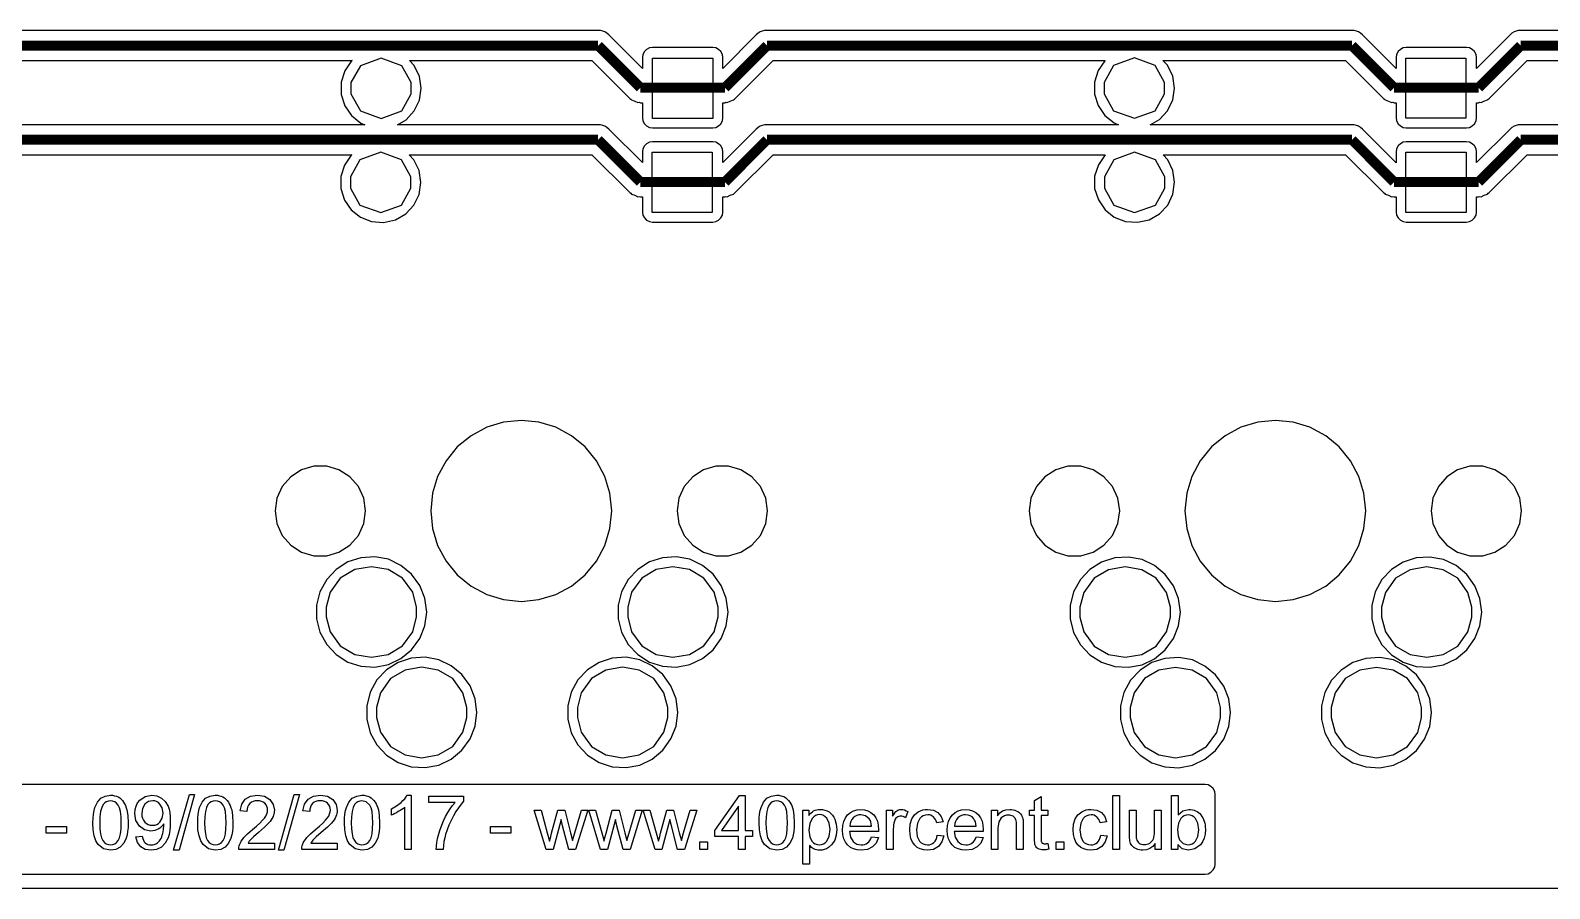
# Model space of a CAD drawing. Extents: x 2.4 to 97.7, y 2.4 to 97.6.
# Drawn here: x 37.58 to 75.99, y 2.38 to 24.08 of the extents above; entities that cross this region are included whole.
import ezdxf

# ---------------------------------------------------------------- set-up
doc = ezdxf.new("R2010")
doc.units = 0
doc.layers.get('0').update_dxf_attribs({"linetype": 'CONTINUOUS'})

msp = doc.modelspace()

# ---------------------------------------------------------------- linework, layer by layer
at = {"color": 173, "const_width": 0.254}
for points in [[(51.9356, 23.6954), (37.1546, 23.6954)], [(53.002, 22.6288), (51.9356, 23.6954)], [(56.2046, 23.6954), (55.1381, 22.6288)], [(70.9884, 23.6954), (56.2046, 23.6954)], [(72.0549, 22.6288), (70.9884, 23.6954)], [(75.2574, 23.6954), (74.1909, 22.6288)], [(88.8739, 23.6954), (75.2574, 23.6954)], [(54.0688, 22.6288), (53.002, 22.6288)], [(54.6047, 22.6288), (54.0688, 22.6288)], [(54.6047, 22.6288), (55.1381, 22.6288)], [(73.1213, 22.6288), (72.0549, 22.6288)], [(73.6575, 22.6288), (73.1213, 22.6288)], [(73.6575, 22.6288), (74.1909, 22.6288)], [(51.9356, 21.3128), (37.1546, 21.3128)], [(53.002, 20.2434), (51.9356, 21.3128)], [(56.2046, 21.3128), (55.1381, 20.2434)], [(70.9884, 21.3128), (56.2046, 21.3128)], [(72.0549, 20.2434), (70.9884, 21.3128)], [(75.2574, 21.3128), (74.1909, 20.2434)], [(88.8615, 21.3128), (75.2574, 21.3128)], [(54.0688, 20.2434), (53.002, 20.2434)], [(54.6047, 20.2434), (54.0688, 20.2434)], [(54.6047, 20.2434), (55.1381, 20.2434)], [(73.1213, 20.2434), (72.0549, 20.2434)], [(73.6575, 20.2434), (73.1213, 20.2434)], [(73.6575, 20.2434), (74.1909, 20.2434)]]:
    msp.add_lwpolyline(points, dxfattribs=at)
at = {"color": 7}
for points in [[(88.8697, 24.0785), (75.2574, 24.0785), (75.1939, 24.0743), (75.1403, 24.0592), (75.0852, 24.0385), (75.0341, 24.0054), (74.9861, 23.9668), (74.137, 23.1166), (74.137, 23.3908), (74.1274, 23.4694), (74.0862, 23.541), (74.0311, 23.5961), (73.9592, 23.6347), (73.8837, 23.6444), (72.3593, 23.6444), (72.2835, 23.6347), (72.2119, 23.5961), (72.1554, 23.541), (72.1155, 23.4694), (72.106, 23.3908), (72.106, 23.1111), (71.2541, 23.9668), (71.2061, 24.0054), (71.1577, 24.0385), (71.0999, 24.0592), (71.0463, 24.0743), (70.9828, 24.0785), (56.2007, 24.0785), (56.1414, 24.0743), (56.0836, 24.0592), (56.0268, 24.0385), (55.976, 24.0054), (55.9333, 23.9668), (55.0845, 23.1166), (55.0845, 23.3908), (55.0746, 23.4694), (55.0333, 23.541), (54.9783, 23.5961), (54.9067, 23.6347), (54.8308, 23.6444), (53.3065, 23.6444), (53.231, 23.6347), (53.1594, 23.5961), (53.104, 23.541), (53.0627, 23.4694), (53.0532, 23.3908), (53.0532, 23.1166), (52.2041, 23.9668), (52.1561, 24.0054), (52.1077, 24.0385), (52.0499, 24.0592), (51.9963, 24.0743), (51.9328, 24.0785), (37.1507, 24.0785)], [(37.3077, 20.9324), (45.7069, 20.9324), (45.689, 20.9241), (45.5221, 20.6747), (45.4325, 20.3853), (45.4325, 20.078), (45.5221, 19.7886), (45.689, 19.5392), (45.9299, 19.3546), (46.2068, 19.2429), (46.513, 19.2223), (46.513, 19.2223), (46.8094, 19.2857), (47.074, 19.4386), (47.275, 19.6591), (47.4087, 19.9306), (47.4543, 20.2337), (47.4087, 20.5328), (47.275, 20.8043), (47.1607, 20.9324), (51.7758, 20.9324), (52.7332, 19.9788), (52.7583, 19.9609), (52.7787, 19.9361), (52.8602, 19.9126), (52.9389, 19.8727), (52.9689, 19.8782), (53.002, 19.8672), (53.0532, 19.8672), (53.0532, 19.4868), (53.0627, 19.4083), (53.104, 19.3394), (53.1594, 19.2801), (53.231, 19.2429), (53.3065, 19.2319), (54.8308, 19.2319), (54.9067, 19.2429), (54.9783, 19.2801), (55.0333, 19.3394), (55.0746, 19.4083), (55.0845, 19.4868), (55.0845, 19.8672), (55.1353, 19.8672), (55.1628, 19.8782), (55.1946, 19.8727), (55.276, 19.9126), (55.3586, 19.9361), (55.3791, 19.9609), (55.4027, 19.9788), (56.3577, 20.9324), (64.7499, 20.9324), (64.7471, 20.9296), (64.5791, 20.6775), (64.4853, 20.3908), (64.4853, 20.0835), (64.5791, 19.7942), (64.7471, 19.5447), (64.9827, 19.3601), (65.2653, 19.2471), (65.5697, 19.2278), (65.8619, 19.2912), (66.1264, 19.4427), (66.3317, 19.6619), (66.464, 19.9361), (66.5067, 20.2379), (66.464, 20.5383), (66.3317, 20.8098), (66.2203, 20.9324), (70.8258, 20.9324), (71.7832, 19.9788), (71.8083, 19.9609), (71.8287, 19.9361), (71.9102, 19.9126), (71.9889, 19.8727), (72.0189, 19.8782), (72.052, 19.8672), (72.106, 19.8672), (72.106, 19.4868), (72.1155, 19.4083), (72.1554, 19.3394), (72.2119, 19.2801), (72.2835, 19.2429), (72.3593, 19.2319), (73.8837, 19.2319), (73.9592, 19.2429), (74.0311, 19.2801), (74.0862, 19.3394), (74.1274, 19.4083), (74.137, 19.4868), (74.137, 19.8672), (74.1881, 19.8672), (74.2213, 19.8782), (74.2516, 19.8727), (74.3327, 19.9126), (74.4114, 19.9361), (74.4319, 19.9609), (74.4594, 19.9788), (75.4144, 20.9324), (82.6135, 20.9324)], [(32.151, 2.74781), (67.28, 2.74781), (67.3559, 2.75746), (67.4261, 2.79604), (67.4825, 2.85392), (67.5224, 2.92282), (67.5337, 3.00137), (67.5337, 4.76525), (67.5224, 4.83828), (67.4825, 4.91134), (67.4261, 4.96506), (67.3559, 5.00916), (67.28, 5.01883), (32.151, 5.01883)]]:
    msp.add_lwpolyline(points, dxfattribs=at)
at = {"color": 173}
for points in [[(37.3077, 23.3164), (45.7179, 23.3164), (45.6999, 23.3068), (45.5316, 23.0573), (45.4434, 22.768), (45.4434, 22.4607), (45.5316, 22.174), (45.6999, 21.9246), (45.9412, 21.7344), (46.0403, 21.6931), (37.1507, 21.6931)], [(82.9772, 21.6931), (75.2574, 21.6931), (75.1939, 21.6917), (75.1403, 21.6765), (75.0852, 21.6559), (75.0341, 21.6256), (74.9861, 21.5815), (74.137, 20.7367), (74.137, 21.011), (74.1274, 21.084), (74.0862, 21.1584), (74.0311, 21.2108), (73.9592, 21.2549), (73.8837, 21.2645), (72.3593, 21.2645), (72.2835, 21.2549), (72.2119, 21.2108), (72.1554, 21.1584), (72.1155, 21.084), (72.106, 21.011), (72.106, 20.7312), (72.106, 20.7312), (71.2541, 21.5815), (71.2061, 21.6256), (71.1577, 21.6559), (71.0999, 21.6765), (71.0463, 21.6917), (70.9828, 21.6931), (65.8922, 21.6931), (66.124, 21.8254), (66.325, 22.0472), (66.4587, 22.3214), (66.5043, 22.6177), (66.4587, 22.9209), (66.325, 23.1951), (66.2122, 23.3164), (70.8258, 23.3164), (71.7832, 22.3587), (71.8083, 22.3435), (71.8287, 22.3214), (71.913, 22.2911), (71.9889, 22.2553), (72.0189, 22.2608), (72.052, 22.247), (72.106, 22.247), (72.106, 21.8667), (72.1155, 21.7923), (72.1554, 21.7193), (72.2119, 21.6655), (72.2835, 21.6256), (72.3593, 21.6131), (73.8837, 21.6131), (73.9592, 21.6256), (74.0311, 21.6655), (74.0862, 21.7193), (74.1274, 21.7923), (74.137, 21.8667), (74.137, 22.247), (74.1881, 22.247), (74.2213, 22.2608), (74.2516, 22.2553), (74.326, 22.2911), (74.4114, 22.3214), (74.4319, 22.3435), (74.4594, 22.3587), (75.4144, 23.3164), (82.6135, 23.3164)], [(92.8853, 2.38263), (7.14925, 2.38263)]]:
    msp.add_lwpolyline(points, dxfattribs=at)
for points in [[(47.2101, 22.6136), (47.2101, 22.7569), (46.9717, 23.1855), (46.4481, 23.3757), (45.9246, 23.1855), (45.6875, 22.7569), (45.6875, 22.6136), (45.6875, 22.4717), (45.9246, 22.0417), (46.4481, 21.8515), (46.9717, 22.0417), (47.2101, 22.4717), (47.2101, 22.6136)], [(47.2101, 22.6136), (47.2101, 22.7569), (46.9717, 23.1855), (46.4481, 23.3757), (45.9246, 23.1855), (45.6875, 22.7569), (45.6875, 22.6136), (45.6875, 22.4717), (45.9246, 22.0417), (46.4481, 21.8515), (46.9717, 22.0417), (47.2101, 22.4717), (47.2101, 22.6136)], [(53.0532, 20.7367), (52.2041, 21.5815), (52.1561, 21.6256), (52.1077, 21.6559), (52.0499, 21.6765), (51.9963, 21.6917), (51.9328, 21.6931), (46.863, 21.6931), (47.0835, 21.8212), (47.2874, 22.0417), (47.4169, 22.3159), (47.4652, 22.6136), (47.4169, 22.9154), (47.2874, 23.1896), (47.1703, 23.3164), (51.7758, 23.3164), (52.7332, 22.3587), (52.7583, 22.3435), (52.7787, 22.3214), (52.863, 22.2911), (52.9389, 22.2553), (52.9689, 22.2608), (53.002, 22.247), (53.0532, 22.247), (53.0532, 21.8667), (53.0627, 21.7923), (53.104, 21.7193), (53.1594, 21.6655), (53.231, 21.6256), (53.3065, 21.6131), (54.8308, 21.6131), (54.9067, 21.6256), (54.9783, 21.6655), (55.0333, 21.7193), (55.0746, 21.7923), (55.0845, 21.8667), (55.0845, 22.247), (55.1353, 22.247), (55.1628, 22.2608), (55.1946, 22.2553), (55.2732, 22.2911), (55.3586, 22.3214), (55.3791, 22.3435), (55.4027, 22.3587), (56.3577, 23.3164), (64.7471, 23.3164), (64.739, 23.3123), (64.5721, 23.0628), (64.4825, 22.7735), (64.4825, 22.4662), (64.5721, 22.1795), (64.739, 21.9301), (64.9799, 21.7399), (65.0903, 21.6931), (56.2007, 21.6931), (56.1414, 21.6917), (56.0836, 21.6765), (56.0268, 21.6559), (55.976, 21.6256), (55.9333, 21.5815), (55.0845, 20.7367), (55.0845, 21.011), (55.0746, 21.084), (55.0333, 21.1584), (54.9783, 21.2108), (54.9067, 21.2549), (54.8308, 21.2645), (53.3065, 21.2645), (53.231, 21.2549), (53.1594, 21.2108), (53.104, 21.1584), (53.0627, 21.084), (53.0532, 21.011), (53.0532, 20.7367)], [(53.3065, 23.3757), (54.8308, 23.3757), (54.8308, 21.8515), (53.3065, 21.8515), (53.3065, 23.3757)], [(53.3065, 23.3757), (54.8308, 23.3757), (54.8308, 21.8515), (53.3065, 21.8515), (53.3065, 23.3757)], [(66.2506, 22.6177), (66.2506, 22.761), (66.0121, 23.191), (65.4886, 23.3812), (64.9633, 23.191), (64.7266, 22.761), (64.7266, 22.6177), (64.7266, 22.4758), (64.9633, 22.0472), (65.4886, 21.8571), (66.0121, 22.0472), (66.2506, 22.4758), (66.2506, 22.6177)], [(66.2506, 22.6177), (66.2506, 22.761), (66.0121, 23.191), (65.4886, 23.3812), (64.9633, 23.191), (64.7266, 22.761), (64.7266, 22.6177), (64.7266, 22.4758), (64.9633, 22.0472), (65.4886, 21.8571), (66.0121, 22.0472), (66.2506, 22.4758), (66.2506, 22.6177)], [(72.347, 23.3798), (73.871, 23.3798), (73.871, 21.8557), (72.347, 21.8557), (72.347, 23.3798)], [(72.347, 23.3798), (73.871, 23.3798), (73.871, 21.8557), (72.347, 21.8557), (72.347, 23.3798)], [(47.2006, 20.2337), (47.2006, 20.377), (46.9621, 20.8056), (46.4386, 20.9958), (45.9133, 20.8056), (45.6766, 20.377), (45.6766, 20.2337), (45.6766, 20.0918), (45.9133, 19.6619), (46.4386, 19.4717), (46.9621, 19.6619), (47.2006, 20.0918), (47.2006, 20.2337)], [(47.2006, 20.2337), (47.2006, 20.377), (46.9621, 20.8056), (46.4386, 20.9958), (45.9133, 20.8056), (45.6766, 20.377), (45.6766, 20.2337), (45.6766, 20.0918), (45.9133, 19.6619), (46.4386, 19.4717), (46.9621, 19.6619), (47.2006, 20.0918), (47.2006, 20.2337)], [(53.297, 20.9958), (54.821, 20.9958), (54.821, 19.4717), (53.297, 19.4717), (53.297, 20.9958)], [(53.297, 20.9958), (54.821, 20.9958), (54.821, 19.4717), (53.297, 19.4717), (53.297, 20.9958)], [(66.2587, 20.2337), (66.2587, 20.377), (66.0206, 20.8056), (65.4967, 20.9958), (64.9718, 20.8056), (64.7347, 20.377), (64.7347, 20.2337), (64.7347, 20.0918), (64.9718, 19.6619), (65.4967, 19.4717), (66.0206, 19.6619), (66.2587, 20.0918), (66.2587, 20.2337)], [(66.2587, 20.2337), (66.2587, 20.377), (66.0206, 20.8056), (65.4967, 20.9958), (64.9718, 20.8056), (64.7347, 20.377), (64.7347, 20.2337), (64.7347, 20.0918), (64.9718, 19.6619), (65.4967, 19.4717), (66.0206, 19.6619), (66.2587, 20.0918), (66.2587, 20.2337)], [(72.354, 20.9958), (73.878, 20.9958), (73.878, 19.4717), (72.354, 19.4717), (72.354, 20.9958)], [(72.354, 20.9958), (73.878, 20.9958), (73.878, 19.4717), (72.354, 19.4717), (72.354, 20.9958)], [(47.3481, 9.37479), (47.3481, 9.5002), (47.2489, 9.87503), (46.9896, 10.2333), (46.6245, 10.4469), (46.2044, 10.5186), (45.7839, 10.4469), (45.4187, 10.2333), (45.1598, 9.87503), (45.0617, 9.5002), (45.0617, 9.37479), (45.0617, 9.25079), (45.1598, 8.87596), (45.4187, 8.51764), (45.7839, 8.30407), (46.2044, 8.23239), (46.6245, 8.30407), (46.9896, 8.51764), (47.2489, 8.87596), (47.3481, 9.25079), (47.3481, 9.37479)], [(47.3481, 9.37479), (47.3481, 9.5002), (47.2489, 9.87503), (46.9896, 10.2333), (46.6245, 10.4469), (46.2044, 10.5186), (45.7839, 10.4469), (45.4187, 10.2333), (45.1598, 9.87503), (45.0617, 9.5002), (45.0617, 9.37479), (45.0617, 9.25079), (45.1598, 8.87596), (45.4187, 8.51764), (45.7839, 8.30407), (46.2044, 8.23239), (46.6245, 8.30407), (46.9896, 8.51764), (47.2489, 8.87596), (47.3481, 9.25079), (47.3481, 9.37479)], [(54.9684, 9.37479), (54.9684, 9.5002), (54.8693, 9.87503), (54.6104, 10.2333), (54.2452, 10.4469), (53.8247, 10.5186), (53.4046, 10.4469), (53.0394, 10.2333), (52.7801, 9.87503), (52.6824, 9.5002), (52.6824, 9.37479), (52.6824, 9.25079), (52.7801, 8.87596), (53.0394, 8.51764), (53.4046, 8.30407), (53.8247, 8.23239), (54.2452, 8.30407), (54.6104, 8.51764), (54.8693, 8.87596), (54.9684, 9.25079), (54.9684, 9.37479)], [(54.9684, 9.37479), (54.9684, 9.5002), (54.8693, 9.87503), (54.6104, 10.2333), (54.2452, 10.4469), (53.8247, 10.5186), (53.4046, 10.4469), (53.0394, 10.2333), (52.7801, 9.87503), (52.6824, 9.5002), (52.6824, 9.37479), (52.6824, 9.25079), (52.7801, 8.87596), (53.0394, 8.51764), (53.4046, 8.30407), (53.8247, 8.23239), (54.2452, 8.30407), (54.6104, 8.51764), (54.8693, 8.87596), (54.9684, 9.25079), (54.9684, 9.37479)], [(66.4009, 9.37204), (66.4009, 9.49745), (66.3014, 9.87227), (66.0425, 10.2306), (65.6773, 10.4442), (65.2568, 10.5158), (64.8367, 10.4442), (64.4715, 10.2306), (64.2126, 9.87227), (64.1145, 9.49745), (64.1145, 9.37204), (64.1145, 9.248), (64.2126, 8.87317), (64.4715, 8.51489), (64.8367, 8.30132), (65.2568, 8.22964), (65.6773, 8.30132), (66.0425, 8.51489), (66.3014, 8.87317), (66.4009, 9.248), (66.4009, 9.37204)], [(66.4009, 9.37204), (66.4009, 9.49745), (66.3014, 9.87227), (66.0425, 10.2306), (65.6773, 10.4442), (65.2568, 10.5158), (64.8367, 10.4442), (64.4715, 10.2306), (64.2126, 9.87227), (64.1145, 9.49745), (64.1145, 9.37204), (64.1145, 9.248), (64.2126, 8.87317), (64.4715, 8.51489), (64.8367, 8.30132), (65.2568, 8.22964), (65.6773, 8.30132), (66.0425, 8.51489), (66.3014, 8.87317), (66.4009, 9.248), (66.4009, 9.37204)], [(74.0198, 9.37204), (74.0198, 9.49745), (73.9207, 9.87227), (73.6618, 10.2306), (73.2966, 10.4442), (72.8775, 10.5158), (72.4574, 10.4442), (72.0919, 10.2306), (71.833, 9.87227), (71.7352, 9.49745), (71.7352, 9.37204), (71.7352, 9.248), (71.833, 8.87317), (72.0919, 8.51489), (72.4574, 8.30132), (72.8775, 8.22964), (73.2966, 8.30132), (73.6618, 8.51489), (73.9207, 8.87317), (74.0198, 9.248), (74.0198, 9.37204)], [(74.0198, 9.37204), (74.0198, 9.49745), (73.9207, 9.87227), (73.6618, 10.2306), (73.2966, 10.4442), (72.8775, 10.5158), (72.4574, 10.4442), (72.0919, 10.2306), (71.833, 9.87227), (71.7352, 9.49745), (71.7352, 9.37204), (71.7352, 9.248), (71.833, 8.87317), (72.0919, 8.51489), (72.4574, 8.30132), (72.8775, 8.22964), (73.2966, 8.30132), (73.6618, 8.51489), (73.9207, 8.87317), (74.0198, 9.248), (74.0198, 9.37204)], [(48.6184, 6.83507), (48.6184, 6.96048), (48.5193, 7.33531), (48.2604, 7.69359), (47.8952, 7.9072), (47.4747, 7.97885), (47.0546, 7.9072), (46.6894, 7.69359), (46.4301, 7.33531), (46.3324, 6.96048), (46.3324, 6.83507), (46.3324, 6.71103), (46.4301, 6.33621), (46.6894, 5.97792), (47.0546, 5.76432), (47.4747, 5.69267), (47.8952, 5.76432), (48.2604, 5.97792), (48.5193, 6.33621), (48.6184, 6.71103), (48.6184, 6.83507)], [(48.6184, 6.83507), (48.6184, 6.96048), (48.5193, 7.33531), (48.2604, 7.69359), (47.8952, 7.9072), (47.4747, 7.97885), (47.0546, 7.9072), (46.6894, 7.69359), (46.4301, 7.33531), (46.3324, 6.96048), (46.3324, 6.83507), (46.3324, 6.71103), (46.4301, 6.33621), (46.6894, 5.97792), (47.0546, 5.76432), (47.4747, 5.69267), (47.8952, 5.76432), (48.2604, 5.97792), (48.5193, 6.33621), (48.6184, 6.71103), (48.6184, 6.83507)], [(53.6981, 6.83507), (53.6981, 6.96048), (53.5989, 7.33531), (53.3396, 7.69359), (52.9745, 7.9072), (52.5544, 7.97885), (52.1339, 7.9072), (51.7687, 7.69359), (51.5098, 7.33531), (51.4117, 6.96048), (51.4117, 6.83507), (51.4117, 6.71103), (51.5098, 6.33621), (51.7687, 5.97792), (52.1339, 5.76432), (52.5544, 5.69267), (52.9745, 5.76432), (53.3396, 5.97792), (53.5989, 6.33621), (53.6981, 6.71103), (53.6981, 6.83507)], [(53.6981, 6.83507), (53.6981, 6.96048), (53.5989, 7.33531), (53.3396, 7.69359), (52.9745, 7.9072), (52.5544, 7.97885), (52.1339, 7.9072), (51.7687, 7.69359), (51.5098, 7.33531), (51.4117, 6.96048), (51.4117, 6.83507), (51.4117, 6.71103), (51.5098, 6.33621), (51.7687, 5.97792), (52.1339, 5.76432), (52.5544, 5.69267), (52.9745, 5.76432), (53.3396, 5.97792), (53.5989, 6.33621), (53.6981, 6.71103), (53.6981, 6.83507)], [(67.6698, 6.83232), (67.6698, 6.95773), (67.5707, 7.33256), (67.3118, 7.69084), (66.9466, 7.90444), (66.5275, 7.97609), (66.1074, 7.90444), (65.7419, 7.69084), (65.483, 7.33256), (65.3852, 6.95773), (65.3852, 6.83232), (65.3852, 6.70828), (65.483, 6.33345), (65.7419, 5.97517), (66.1074, 5.76157), (66.5275, 5.68992), (66.9466, 5.76157), (67.3118, 5.97517), (67.5707, 6.33345), (67.6698, 6.70828), (67.6698, 6.83232)], [(67.6698, 6.83232), (67.6698, 6.95773), (67.5707, 7.33256), (67.3118, 7.69084), (66.9466, 7.90444), (66.5275, 7.97609), (66.1074, 7.90444), (65.7419, 7.69084), (65.483, 7.33256), (65.3852, 6.95773), (65.3852, 6.83232), (65.3852, 6.70828), (65.483, 6.33345), (65.7419, 5.97517), (66.1074, 5.76157), (66.5275, 5.68992), (66.9466, 5.76157), (67.3118, 5.97517), (67.5707, 6.33345), (67.6698, 6.70828), (67.6698, 6.83232)], [(72.7509, 6.83232), (72.7509, 6.95773), (72.6514, 7.33256), (72.3925, 7.69084), (72.0273, 7.90444), (71.6068, 7.97609), (71.1867, 7.90444), (70.8215, 7.69084), (70.5626, 7.33256), (70.4645, 6.95773), (70.4645, 6.83232), (70.4645, 6.70828), (70.5626, 6.33345), (70.8215, 5.97517), (71.1867, 5.76157), (71.6068, 5.68992), (72.0273, 5.76157), (72.3925, 5.97517), (72.6514, 6.33345), (72.7509, 6.70828), (72.7509, 6.83232)], [(72.7509, 6.83232), (72.7509, 6.95773), (72.6514, 7.33256), (72.3925, 7.69084), (72.0273, 7.90444), (71.6068, 7.97609), (71.1867, 7.90444), (70.8215, 7.69084), (70.5626, 7.33256), (70.4645, 6.95773), (70.4645, 6.83232), (70.4645, 6.70828), (70.5626, 6.33345), (70.8215, 5.97517), (71.1867, 5.76157), (71.6068, 5.68992), (72.0273, 5.76157), (72.3925, 5.97517), (72.6514, 6.33345), (72.7509, 6.70828), (72.7509, 6.83232)], [(39.1664, 4.04869), (39.1693, 4.16306), (39.1791, 4.26364), (39.1943, 4.35599), (39.2148, 4.43727), (39.2783, 4.56681), (39.3651, 4.66605), (39.4741, 4.72391), (39.6117, 4.74458), (39.6642, 4.74183), (39.7122, 4.7322), (39.7605, 4.7184), (39.8046, 4.70048), (39.842, 4.67568), (39.8776, 4.64538), (39.9108, 4.60954), (39.9411, 4.57094), (39.9673, 4.52822), (39.9891, 4.48), (40.0071, 4.42627), (40.0251, 4.37113), (40.0484, 4.22921), (40.0554, 4.04869), (40.0526, 3.93153), (40.0431, 3.82958), (40.0279, 3.73863), (40.0071, 3.66007), (39.944, 3.52778), (39.8568, 3.43407), (39.7482, 3.37206), (39.6117, 3.35277), (39.4339, 3.3886), (39.3016, 3.4947), (39.2423, 3.59117), (39.1996, 3.71796), (39.1749, 3.86814), (39.1664, 4.04869)], [(40.2512, 3.69037), (40.411, 3.70554), (40.4234, 3.65181), (40.4414, 3.60634), (40.4618, 3.56775), (40.4894, 3.5402), (40.5197, 3.51813), (40.5557, 3.50159), (40.5941, 3.49195), (40.6368, 3.48919), (40.6756, 3.48919), (40.7113, 3.49746), (40.7416, 3.50711), (40.7719, 3.52502), (40.7995, 3.54295), (40.8259, 3.56637), (40.8478, 3.59117), (40.8686, 3.61872), (40.8862, 3.64906), (40.9042, 3.68762), (40.9194, 3.73034), (40.9317, 3.77857), (40.9416, 3.82683), (40.9497, 3.8778), (40.9554, 3.9853), (40.9554, 4.01835), (40.9265, 3.97701), (40.8933, 3.94395), (40.8587, 3.91365), (40.8174, 3.88881), (40.7748, 3.86539), (40.7264, 3.85025), (40.6809, 3.84059), (40.6301, 3.83783), (40.4717, 3.86814), (40.3419, 3.95912), (40.2537, 4.10104), (40.2262, 4.28431), (40.2332, 4.38079), (40.2565, 4.47036), (40.2939, 4.54889), (40.3475, 4.61779), (40.4855, 4.71152), (40.6548, 4.74458), (40.7818, 4.72666), (40.8989, 4.67293), (40.9952, 4.58474), (41.064, 4.46761), (41.0891, 4.39318), (41.1067, 4.30498), (41.1194, 4.20028), (41.1219, 4.0845), (41.1194, 3.95912), (41.1067, 3.85025), (41.0916, 3.75377), (41.0669, 3.6697), (40.9952, 3.53328), (40.8961, 3.43407), (40.7748, 3.37206), (40.6344, 3.35277), (40.4894, 3.37206), (40.3737, 3.44096), (40.2925, 3.54845), (40.2512, 3.69037)], [(41.2062, 3.35277), (41.6031, 4.7625), (41.734, 4.7625), (41.3413, 3.35277), (41.2062, 3.35277)], [(41.8137, 4.04869), (41.8151, 4.16306), (41.8264, 4.26364), (41.8412, 4.35599), (41.8634, 4.43727), (41.9255, 4.56681), (42.0109, 4.66605), (42.1224, 4.72391), (42.2575, 4.74458), (42.3115, 4.74183), (42.3623, 4.7322), (42.4078, 4.7184), (42.4505, 4.70048), (42.4917, 4.67568), (42.5277, 4.64538), (42.5609, 4.60954), (42.5884, 4.57094), (42.6131, 4.52822), (42.6364, 4.48), (42.6544, 4.42627), (42.6724, 4.37113), (42.697, 4.22921), (42.7055, 4.04869), (42.7027, 3.93153), (42.6918, 3.82958), (42.6766, 3.73863), (42.6544, 3.66007), (42.5923, 3.52778), (42.5069, 3.43407), (42.3954, 3.37206), (42.2575, 3.35277), (42.0825, 3.3886), (41.9502, 3.4947), (41.8895, 3.59117), (41.8469, 3.71796), (41.8207, 3.86814), (41.8137, 4.04869)], [(43.754, 3.53466), (43.754, 3.37482), (42.8516, 3.37482), (42.8516, 3.40376), (42.8544, 3.43407), (42.8625, 3.46163), (42.872, 3.49195), (42.8928, 3.53741), (42.9161, 3.58151), (42.9465, 3.62701), (42.981, 3.67249), (43.0735, 3.76619), (43.2001, 3.8778), (43.3021, 3.96462), (43.3874, 4.0404), (43.4538, 4.1093), (43.5021, 4.16719), (43.5377, 4.21816), (43.561, 4.26918), (43.5762, 4.32015), (43.5804, 4.36838), (43.5762, 4.4166), (43.5638, 4.45932), (43.5405, 4.50067), (43.5074, 4.53926), (43.4689, 4.56681), (43.4262, 4.58749), (43.3751, 4.5999), (43.3215, 4.60403), (43.2664, 4.5999), (43.2125, 4.58749), (43.1698, 4.56406), (43.1285, 4.53376), (43.0982, 4.49241), (43.0759, 4.44419), (43.0611, 4.3918), (43.0555, 4.33257), (42.8847, 4.35046), (42.926, 4.51859), (43.017, 4.64263), (43.1518, 4.7184), (43.3268, 4.74458), (43.5021, 4.71703), (43.6368, 4.63571), (43.7236, 4.51309), (43.7515, 4.36563), (43.7487, 4.32566), (43.743, 4.28431), (43.7335, 4.24438), (43.7183, 4.20578), (43.6975, 4.16581), (43.6728, 4.12447), (43.6425, 4.08174), (43.6065, 4.03765), (43.5046, 3.93428), (43.3504, 3.79924), (43.2248, 3.69316), (43.1574, 3.62701), (43.1366, 3.60355), (43.1161, 3.58151), (43.0858, 3.53466), (43.754, 3.53466)], [(43.8559, 3.35277), (44.2489, 4.7625), (44.384, 4.7625), (43.9896, 3.35277), (43.8559, 3.35277)], [(45.3415, 3.53466), (45.3415, 3.37482), (44.4419, 3.37482), (44.4419, 3.40376), (44.4444, 3.43407), (44.4528, 3.46163), (44.4595, 3.49195), (44.4803, 3.53741), (44.505, 3.58151), (44.5368, 3.62701), (44.5714, 3.67249), (44.6634, 3.76619), (44.7904, 3.8778), (44.8924, 3.96462), (44.9749, 4.0404), (45.0413, 4.1093), (45.0896, 4.16719), (45.1252, 4.21816), (45.1485, 4.26918), (45.1637, 4.32015), (45.1679, 4.36838), (45.1637, 4.4166), (45.1513, 4.45932), (45.128, 4.50067), (45.0977, 4.53926), (45.0592, 4.56681), (45.0162, 4.58749), (44.9654, 4.5999), (44.9118, 4.60403), (44.8539, 4.5999), (44.8028, 4.58749), (44.7573, 4.56406), (44.7188, 4.53376), (44.6857, 4.49241), (44.6634, 4.44419), (44.6497, 4.3918), (44.6458, 4.33257), (44.4722, 4.35046), (44.5135, 4.51859), (44.6045, 4.64263), (44.7393, 4.7184), (44.9143, 4.74458), (45.0921, 4.71703), (45.2272, 4.63571), (45.314, 4.51309), (45.3415, 4.36563), (45.339, 4.32566), (45.3334, 4.28431), (45.3238, 4.24438), (45.3087, 4.20578), (45.2878, 4.16581), (45.2632, 4.12447), (45.2328, 4.08174), (45.1968, 4.03765), (45.0921, 3.93428), (44.9379, 3.79924), (44.8123, 3.69316), (44.7449, 3.62701), (44.7241, 3.60355), (44.7036, 3.58151), (44.6733, 3.53466), (45.3415, 3.53466)], [(45.5221, 4.04869), (45.5249, 4.16306), (45.5344, 4.26364), (45.5496, 4.35599), (45.5732, 4.43727), (45.6336, 4.56681), (45.7193, 4.66605), (45.8322, 4.72391), (45.9659, 4.74458), (46.0195, 4.74183), (46.0678, 4.7322), (46.1162, 4.7184), (46.1589, 4.70048), (46.2001, 4.67568), (46.2361, 4.64538), (46.2689, 4.60954), (46.2964, 4.57094), (46.3215, 4.52822), (46.3448, 4.48), (46.3628, 4.42627), (46.3808, 4.37113), (46.4026, 4.22921), (46.4111, 4.04869), (46.4083, 3.93153), (46.3984, 3.82958), (46.3832, 3.73863), (46.3628, 3.66007), (46.2993, 3.52778), (46.2153, 3.43407), (46.1038, 3.37206), (45.9659, 3.35277), (45.7909, 3.3886), (45.6558, 3.4947), (45.5979, 3.59117), (45.5553, 3.71796), (45.5291, 3.86814), (45.5221, 4.04869)], [(47.213, 3.37482), (47.0461, 3.37482), (47.0461, 4.4414), (47.0133, 4.4111), (46.9745, 4.38355), (46.9346, 4.35599), (46.8849, 4.32841), (46.8369, 4.29948), (46.7942, 4.27743), (46.7512, 4.25676), (46.7099, 4.24159), (46.7099, 4.40147), (46.8394, 4.47312), (46.954, 4.56131), (47.002, 4.60678), (47.0461, 4.65226), (47.0793, 4.69911), (47.1039, 4.74458), (47.213, 4.74458), (47.213, 3.37482)], [(47.6525, 4.56131), (47.6525, 4.72115), (48.5345, 4.72115), (48.5345, 4.59161), (48.471, 4.51584), (48.405, 4.42902), (48.3415, 4.32978), (48.2783, 4.2237), (48.2163, 4.10655), (48.1637, 3.98942), (48.1171, 3.87092), (48.0797, 3.75102), (48.0564, 3.66282), (48.0385, 3.5705), (48.0233, 3.47404), (48.0162, 3.37482), (47.8427, 3.37482), (47.8483, 3.45888), (47.8607, 3.5512), (47.8786, 3.65181), (47.9062, 3.76343), (47.9393, 3.87505), (47.9806, 3.98805), (48.0261, 4.09691), (48.0797, 4.20303), (48.1376, 4.30498), (48.1969, 4.39593), (48.2575, 4.48275), (48.321, 4.56131), (47.6525, 4.56131)], [(55.4814, 3.37482), (55.4814, 3.70279), (54.8887, 3.70279), (54.8887, 3.85576), (55.5113, 4.73908), (55.6493, 4.73908), (55.6493, 3.85576), (55.8341, 3.85576), (55.8341, 3.70279), (55.6493, 3.70279), (55.6493, 3.37482), (55.4814, 3.37482)], [(56.0049, 4.04869), (56.0063, 4.16306), (56.0172, 4.26364), (56.0324, 4.35599), (56.0546, 4.43727), (56.1164, 4.56681), (56.2021, 4.66605), (56.3122, 4.72391), (56.4487, 4.74458), (56.5023, 4.74183), (56.5506, 4.7322), (56.599, 4.7184), (56.6416, 4.70048), (56.6801, 4.67568), (56.7161, 4.64538), (56.7489, 4.60954), (56.7792, 4.57094), (56.8043, 4.52822), (56.8276, 4.48), (56.8456, 4.42627), (56.8635, 4.37113), (56.8854, 4.22921), (56.8935, 4.04869), (56.8911, 3.93153), (56.8798, 3.82958), (56.8646, 3.73863), (56.8456, 3.66007), (56.7821, 3.52778), (56.6981, 3.43407), (56.5863, 3.37206), (56.4487, 3.35277), (56.2709, 3.3886), (56.1386, 3.4947), (56.0807, 3.59117), (56.038, 3.71796), (56.0116, 3.86814), (56.0049, 4.04869)], [(63.3017, 3.52502), (63.325, 3.37757), (63.289, 3.37068), (63.2562, 3.36517), (63.2259, 3.36241), (63.1543, 3.36241), (63.1169, 3.36793), (63.0851, 3.37757), (63.0576, 3.38998), (63.0357, 3.40513), (63.0149, 3.42305), (62.9998, 3.44372), (62.9874, 3.46715), (62.9765, 3.49746), (62.9708, 3.5402), (62.9666, 3.59668), (62.9666, 4.23333), (62.8414, 4.23333), (62.8414, 4.36287), (62.9666, 4.36287), (62.9666, 4.60678), (63.1321, 4.70877), (63.1321, 4.36287), (63.3017, 4.36287), (63.3017, 4.23333), (63.1321, 4.23333), (63.1321, 3.62148), (63.1335, 3.59668), (63.1363, 3.576), (63.1416, 3.56362), (63.1472, 3.55258), (63.1515, 3.54295), (63.1596, 3.53466), (63.1694, 3.53053), (63.1804, 3.52227), (63.1956, 3.51951), (63.2107, 3.51813), (63.2615, 3.51813), (63.2795, 3.51951), (63.3017, 3.52502)], [(64.9429, 4.73908), (65.1097, 4.73908), (65.1097, 3.37482), (64.9429, 3.37482), (64.9429, 4.73908)], [(66.584, 3.37482), (66.4284, 3.37482), (66.4284, 4.73908), (66.5963, 4.73908), (66.5963, 4.25125), (66.7149, 4.35046), (66.8651, 4.3863), (66.9107, 4.38355), (66.9548, 4.37667), (66.9974, 4.36287), (67.0373, 4.3477), (67.0761, 4.32841), (67.1117, 4.30498), (67.1449, 4.27743), (67.1724, 4.24713), (67.1985, 4.20853), (67.2179, 4.16994), (67.2387, 4.12722), (67.2539, 4.0845), (67.2663, 4.03627), (67.2772, 3.9853), (67.2814, 3.93428), (67.2842, 3.88331), (67.2772, 3.76206), (67.2539, 3.65732), (67.2137, 3.56637), (67.1601, 3.49195), (67.0207, 3.38584), (66.8584, 3.35277), (66.6997, 3.3886), (66.584, 3.50022), (66.584, 3.37482)], [(50.6222, 3.37482), (50.3192, 4.36287), (50.4927, 4.36287), (50.6497, 3.79236), (50.709, 3.58151), (50.7132, 3.59943), (50.7242, 3.6394), (50.7393, 3.70004), (50.7587, 3.78411), (50.9171, 4.36287), (51.0893, 4.36287), (51.2367, 3.78961), (51.2879, 3.6008), (51.3429, 3.79236), (51.5137, 4.36287), (51.6763, 4.36287), (51.3662, 3.37482), (51.1941, 3.37482), (51.0357, 3.96737), (50.9986, 4.13413), (50.7972, 3.37482), (50.6222, 3.37482)], [(51.9987, 3.37482), (51.6971, 4.36287), (51.8693, 4.36287), (52.0266, 3.79236), (52.0859, 3.58151), (52.0898, 3.59943), (52.0982, 3.6394), (52.1159, 3.70004), (52.1353, 3.78411), (52.2937, 4.36287), (52.4662, 4.36287), (52.6136, 3.78961), (52.6616, 3.6008), (52.7195, 3.79236), (52.8877, 4.36287), (53.0504, 4.36287), (52.7431, 3.37482), (52.5681, 3.37482), (52.4097, 3.96737), (52.3723, 4.13413), (52.1741, 3.37482), (51.9987, 3.37482)], [(53.3728, 3.37482), (53.0712, 4.36287), (53.2433, 4.36287), (53.4003, 3.79236), (53.4596, 3.58151), (53.4638, 3.59943), (53.4748, 3.6394), (53.4928, 3.70004), (53.5122, 3.78411), (53.6677, 4.36287), (53.8399, 4.36287), (53.9873, 3.78961), (54.0385, 3.6008), (54.0935, 3.79236), (54.2643, 4.36287), (54.4269, 4.36287), (54.1168, 3.37482), (53.9447, 3.37482), (53.7863, 3.96737), (53.7489, 4.13413), (53.5478, 3.37482), (53.3728, 3.37482)], [(57.1087, 2.99723), (57.1087, 4.36287), (57.2615, 4.36287), (57.2615, 4.23333), (57.2893, 4.26918), (57.3193, 4.29948), (57.3497, 4.32566), (57.3828, 4.3477), (57.4188, 4.36287), (57.4601, 4.37667), (57.5028, 4.38355), (57.5483, 4.3863), (57.609, 4.38079), (57.6682, 4.36838), (57.7219, 4.3477), (57.7716, 4.32015), (57.8185, 4.28156), (57.8556, 4.24159), (57.8915, 4.19061), (57.9191, 4.13688), (57.9547, 4.0101), (57.967, 3.87505), (57.9547, 3.73034), (57.9148, 3.60355), (57.846, 3.4947), (57.755, 3.41891), (57.7039, 3.3886), (57.6502, 3.36793), (57.5938, 3.35552), (57.5388, 3.35277), (57.4971, 3.35277), (57.4573, 3.35966), (57.4216, 3.37068), (57.3857, 3.3886), (57.3553, 3.40513), (57.325, 3.4258), (57.3003, 3.45199), (57.2766, 3.47679), (57.2766, 2.99723), (57.1087, 2.99723)], [(58.8465, 3.69316), (59.0187, 3.67249), (58.9608, 3.53466), (58.867, 3.43683), (58.7431, 3.37206), (58.5844, 3.35277), (58.4839, 3.35966), (58.3918, 3.38584), (58.3103, 3.4258), (58.2415, 3.48644), (58.1865, 3.55808), (58.1448, 3.6449), (58.123, 3.74551), (58.1145, 3.85988), (58.123, 3.97701), (58.1448, 4.08174), (58.1865, 4.16994), (58.2415, 4.2485), (58.3103, 4.30773), (58.389, 4.35046), (58.4786, 4.37667), (58.5749, 4.3863), (58.6687, 4.37667), (58.7555, 4.35046), (58.8313, 4.31052), (58.9001, 4.25125), (58.9538, 4.17544), (58.994, 4.08862), (59.0173, 3.9853), (59.0243, 3.87092), (59.0243, 3.82683), (58.2884, 3.82683), (58.3131, 3.68212), (58.3791, 3.576), (58.4218, 3.53741), (58.4729, 3.50986), (58.5265, 3.4947), (58.5844, 3.48919), (58.6285, 3.49195), (58.6687, 3.50022), (58.7072, 3.51537), (58.7431, 3.53741), (58.7735, 3.56637), (58.801, 3.59943), (58.8257, 3.64215), (58.8465, 3.69316)], [(59.2282, 3.37482), (59.2282, 4.36287), (59.3771, 4.36287), (59.3771, 4.21404), (59.406, 4.25951), (59.4335, 4.29948), (59.4582, 4.32978), (59.4843, 4.35321), (59.5094, 4.36563), (59.5355, 4.37667), (59.563, 4.38355), (59.5905, 4.3863), (59.6346, 4.38079), (59.6773, 4.37113), (59.72, 4.35321), (59.7641, 4.32978), (59.7076, 4.17544), (59.6773, 4.19061), (59.6441, 4.20303), (59.6138, 4.21128), (59.5835, 4.21404), (59.5574, 4.21128), (59.5327, 4.20303), (59.5066, 4.19336), (59.4843, 4.18098), (59.4639, 4.16031), (59.4459, 4.13964), (59.4335, 4.11484), (59.4237, 4.08862), (59.4099, 4.0404), (59.4032, 3.99217), (59.3975, 3.94395), (59.3947, 3.89297), (59.3947, 3.37482), (59.2282, 3.37482)], [(60.5084, 3.73585), (60.6721, 3.71521), (60.6242, 3.56362), (60.536, 3.44923), (60.4118, 3.37482), (60.2615, 3.35277), (60.1652, 3.35966), (60.0784, 3.38584), (60.0026, 3.4258), (59.9362, 3.48506), (59.8826, 3.55808), (59.8428, 3.64765), (59.8191, 3.74826), (59.8124, 3.86539), (59.8248, 4.0156), (59.8646, 4.14514), (59.9309, 4.2485), (60.0273, 4.32566), (60.0837, 4.35046), (60.1391, 4.37113), (60.2008, 4.38079), (60.2643, 4.3863), (60.409, 4.36563), (60.5247, 4.30498), (60.609, 4.20578), (60.657, 4.07349), (60.4943, 4.04869), (60.482, 4.09416), (60.4615, 4.13413), (60.4393, 4.16719), (60.4118, 4.19887), (60.38, 4.21816), (60.3458, 4.23609), (60.3098, 4.24438), (60.2686, 4.2485), (60.2079, 4.24159), (60.1543, 4.22645), (60.1059, 4.19612), (60.0632, 4.15756), (60.0054, 4.03765), (59.9846, 3.87092), (60.0026, 3.69729), (60.0604, 3.58151), (60.1017, 3.5402), (60.1472, 3.51262), (60.2008, 3.4947), (60.259, 3.48919), (60.307, 3.49195), (60.3497, 3.50435), (60.3885, 3.52227), (60.4241, 3.5512), (60.4545, 3.58292), (60.4767, 3.62701), (60.4943, 3.67799), (60.5084, 3.73585)], [(61.4938, 3.69316), (61.6659, 3.67249), (61.6081, 3.53466), (61.5128, 3.43683), (61.3862, 3.37206), (61.2316, 3.35277), (61.1269, 3.35966), (61.0362, 3.38584), (60.9547, 3.4258), (60.8859, 3.48644), (60.8309, 3.55808), (60.7893, 3.6449), (60.7674, 3.74551), (60.7589, 3.85988), (60.7674, 3.97701), (60.7921, 4.08174), (60.8334, 4.16994), (60.8887, 4.2485), (60.9575, 4.30773), (61.0362, 4.35046), (61.123, 4.37667), (61.2221, 4.3863), (61.316, 4.37667), (61.4013, 4.35046), (61.4786, 4.31052), (61.546, 4.25125), (61.5996, 4.17544), (61.6409, 4.08862), (61.6631, 3.9853), (61.6712, 3.87092), (61.6712, 3.82683), (60.9342, 3.82683), (60.9604, 3.68212), (61.0263, 3.576), (61.069, 3.53741), (61.1173, 3.50986), (61.1724, 3.4947), (61.2316, 3.48919), (61.2743, 3.49195), (61.316, 3.50022), (61.353, 3.51537), (61.389, 3.53741), (61.4193, 3.56637), (61.4482, 3.59943), (61.4729, 3.64215), (61.4938, 3.69316)], [(61.8765, 3.37482), (61.8765, 4.36287), (62.0268, 4.36287), (62.0268, 4.2237), (62.0875, 4.29535), (62.1591, 4.34495), (62.2445, 4.37667), (62.3411, 4.3863), (62.3852, 4.38355), (62.4251, 4.37667), (62.4664, 4.36563), (62.5038, 4.35321), (62.5394, 4.33532), (62.5697, 4.31465), (62.5962, 4.2926), (62.6152, 4.26918), (62.6332, 4.24159), (62.6484, 4.21128), (62.6593, 4.17823), (62.6692, 4.14514), (62.6745, 4.11759), (62.6773, 4.08174), (62.6801, 4.03627), (62.6801, 3.37482), (62.5119, 3.37482), (62.5119, 3.97701), (62.509, 4.02248), (62.5066, 4.06658), (62.4995, 4.09967), (62.4914, 4.12997), (62.4787, 4.15202), (62.4639, 4.17544), (62.4459, 4.19336), (62.4223, 4.21128), (62.3976, 4.2237), (62.3672, 4.23333), (62.3397, 4.23884), (62.3066, 4.24159), (62.2558, 4.23609), (62.2074, 4.2237), (62.1605, 4.20028), (62.1206, 4.17269), (62.0628, 4.07349), (62.042, 3.91365), (62.042, 3.37482), (61.8765, 3.37482)], [(64.6384, 3.73585), (64.8021, 3.71521), (64.7541, 3.56362), (64.6659, 3.44923), (64.5418, 3.37482), (64.3915, 3.35277), (64.2952, 3.35966), (64.2084, 3.38584), (64.1325, 3.4258), (64.0662, 3.48506), (64.0126, 3.55808), (63.9727, 3.64765), (63.9491, 3.74826), (63.9424, 3.86539), (63.9547, 4.0156), (63.9946, 4.14514), (64.0609, 4.2485), (64.1572, 4.32566), (64.2112, 4.35046), (64.2691, 4.37113), (64.3283, 4.38079), (64.3915, 4.3863), (64.5389, 4.36563), (64.6561, 4.30498), (64.739, 4.20578), (64.7869, 4.07349), (64.6247, 4.04869), (64.612, 4.09416), (64.5915, 4.13413), (64.5693, 4.16719), (64.5418, 4.19887), (64.51, 4.21816), (64.4758, 4.23609), (64.4398, 4.24438), (64.3985, 4.2485), (64.3378, 4.24159), (64.2842, 4.22645), (64.2359, 4.19612), (64.1932, 4.15756), (64.1354, 4.03765), (64.1145, 3.87092), (64.1325, 3.69729), (64.1904, 3.58151), (64.2317, 3.5402), (64.2772, 3.51262), (64.3308, 3.4947), (64.389, 3.48919), (64.437, 3.49195), (64.4797, 3.50435), (64.5185, 3.52227), (64.5541, 3.5512), (64.5844, 3.58292), (64.6067, 3.62701), (64.6247, 3.67799), (64.6384, 3.73585)], [(66.0164, 3.37482), (66.0164, 3.51951), (65.9529, 3.44647), (65.8798, 3.39273), (65.7959, 3.36241), (65.702, 3.35277), (65.6594, 3.35277), (65.6181, 3.35966), (65.5782, 3.37068), (65.5394, 3.38584), (65.5038, 3.40376), (65.4734, 3.42305), (65.4484, 3.44647), (65.4279, 3.47128), (65.4099, 3.49746), (65.3948, 3.52502), (65.3852, 3.55808), (65.3768, 3.59392), (65.3715, 3.62148), (65.3687, 3.65732), (65.3673, 3.70004), (65.3673, 4.36287), (65.5313, 4.36287), (65.5313, 3.75377), (65.5341, 3.70554), (65.5366, 3.66695), (65.5422, 3.6394), (65.5518, 3.60634), (65.5669, 3.57875), (65.5877, 3.55533), (65.611, 3.53466), (65.6389, 3.51813), (65.6664, 3.50435), (65.702, 3.50022), (65.738, 3.49746), (65.7737, 3.50022), (65.8082, 3.50435), (65.8442, 3.51813), (65.877, 3.53466), (65.9074, 3.55533), (65.9335, 3.58151), (65.9557, 3.60909), (65.9709, 3.64215), (65.9846, 3.67799), (65.9917, 3.72346), (65.997, 3.77444), (65.9998, 3.83508), (65.9998, 4.36287), (66.1666, 4.36287), (66.1666, 3.37482), (66.0164, 3.37482)], [(37.9829, 3.9522), (38.4983, 3.9522), (38.4983, 3.78411), (37.9829, 3.78411), (37.9829, 3.9522)], [(49.2125, 3.9522), (49.7251, 3.9522), (49.7251, 3.78411), (49.2125, 3.78411), (49.2125, 3.9522)], [(54.5084, 3.56637), (54.7014, 3.56637), (54.7014, 3.37482), (54.5084, 3.37482), (54.5084, 3.56637)], [(63.5123, 3.56637), (63.7025, 3.56637), (63.7025, 3.37482), (63.5123, 3.37482), (63.5123, 3.56637)]]:
    msp.add_lwpolyline(points, close=True, dxfattribs=at)
at = {"color": 7}
for points in [[(49.9953, 9.6435), (50.4391, 9.69176), (50.8663, 9.81989), (51.2643, 10.0307), (51.6075, 10.3174), (51.8915, 10.6605), (52.1077, 11.056), (52.2344, 11.486), (52.2799, 11.9297), (52.2344, 12.3789), (52.1077, 12.8034), (51.8915, 13.2002), (51.6075, 13.5475), (51.2643, 13.83), (50.8663, 14.0463), (50.4391, 14.1731), (49.9953, 14.2159), (49.5473, 14.1731), (49.1187, 14.0463), (48.7246, 13.83), (48.3761, 13.5475), (48.0921, 13.2002), (47.8786, 12.8034), (47.7516, 12.3789), (47.709, 11.9297), (47.7516, 11.486), (47.8786, 11.056), (48.0921, 10.6605), (48.3761, 10.3174), (48.7246, 10.0307), (49.1187, 9.81989), (49.5473, 9.69176), (49.9953, 9.6435)], [(69.0548, 9.6435), (69.5, 9.69176), (69.9258, 9.81989), (70.3255, 10.0307), (70.667, 10.3174), (70.9524, 10.6605), (71.1659, 11.056), (71.2929, 11.486), (71.3412, 11.9297), (71.2929, 12.3789), (71.1659, 12.8034), (70.9524, 13.2002), (70.667, 13.5475), (70.3255, 13.83), (69.9258, 14.0463), (69.5, 14.1731), (69.0548, 14.2159), (68.6082, 14.1731), (68.1785, 14.0463), (67.7845, 13.83), (67.437, 13.5475), (67.152, 13.2002), (66.9396, 12.8034), (66.8115, 12.3789), (66.7688, 11.9297), (66.8115, 11.486), (66.9396, 11.056), (67.152, 10.6605), (67.437, 10.3174), (67.7845, 10.0307), (68.1785, 9.81989), (68.6082, 9.69176), (69.0548, 9.6435)], [(44.7492, 10.7969), (45.0744, 10.7969), (45.3842, 10.8906), (45.6586, 11.067), (45.8749, 11.3096), (46.0114, 11.6127), (46.0583, 11.9297), (46.0114, 12.2521), (45.8749, 12.5498), (45.6586, 12.7964), (45.3842, 12.9715), (45.0744, 13.0624), (44.7492, 13.0624), (44.4391, 12.9715), (44.1646, 12.7964), (43.9526, 12.5498), (43.8146, 12.2521), (43.772, 11.9297), (43.8146, 11.6127), (43.9526, 11.3096), (44.1646, 11.067), (44.4391, 10.8906), (44.7492, 10.7969)], [(54.9092, 10.7969), (55.2344, 10.7969), (55.5445, 10.8906), (55.819, 11.067), (56.0352, 11.3096), (56.1717, 11.6127), (56.2169, 11.9297), (56.1717, 12.2521), (56.0352, 12.5498), (55.819, 12.7964), (55.5445, 12.9715), (55.2344, 13.0624), (54.9092, 13.0624), (54.5994, 12.9715), (54.325, 12.7964), (54.1115, 12.5498), (53.975, 12.2521), (53.9323, 11.9297), (53.975, 11.6127), (54.1115, 11.3096), (54.325, 11.067), (54.5994, 10.8906), (54.9092, 10.7969)], [(63.8101, 10.7969), (64.1354, 10.7969), (64.4454, 10.8906), (64.7196, 11.067), (64.9344, 11.3096), (65.0695, 11.6127), (65.1178, 11.9297), (65.0695, 12.2521), (64.9344, 12.5498), (64.7196, 12.7964), (64.4454, 12.9715), (64.1354, 13.0624), (63.8101, 13.0624), (63.5, 12.9715), (63.2259, 12.7964), (63.0121, 12.5498), (62.8745, 12.2521), (62.8315, 11.9297), (62.8745, 11.6127), (63.0121, 11.3096), (63.2259, 11.067), (63.5, 10.8906), (63.8101, 10.7969)], [(73.9704, 10.7969), (74.2943, 10.7969), (74.6044, 10.8906), (74.8785, 11.067), (75.0947, 11.3096), (75.2299, 11.6127), (75.2782, 11.9297), (75.2299, 12.2521), (75.0947, 12.5498), (74.8785, 12.7964), (74.6044, 12.9715), (74.2943, 13.0624), (73.9704, 13.0624), (73.6604, 12.9715), (73.3859, 12.7964), (73.1725, 12.5498), (73.0345, 12.2521), (72.9918, 11.9297), (73.0345, 11.6127), (73.1725, 11.3096), (73.3859, 11.067), (73.6604, 10.8906), (73.9704, 10.7969)], [(46.2911, 7.98297), (46.6369, 8.04637), (46.9498, 8.19933), (47.2211, 8.42257), (47.4267, 8.70645), (47.5534, 9.02892), (47.6017, 9.37479), (47.5534, 9.72206), (47.4267, 10.0459), (47.2211, 10.3325), (46.9498, 10.553), (46.6369, 10.7087), (46.2911, 10.7694), (45.9412, 10.7487), (45.6103, 10.6426), (45.3154, 10.4538), (45.0744, 10.2003), (44.9047, 9.88741), (44.8179, 9.54705), (44.8179, 9.2039), (44.9047, 8.86354), (45.0744, 8.55486), (45.3154, 8.29991), (45.6103, 8.10976), (45.9412, 8.00365), (46.2911, 7.98297)], [(53.9115, 7.98297), (54.2562, 8.04637), (54.5691, 8.19933), (54.8404, 8.42257), (55.0471, 8.70645), (55.1737, 9.02892), (55.2221, 9.37479), (55.1737, 9.72206), (55.0471, 10.0459), (54.8404, 10.3325), (54.5691, 10.553), (54.2562, 10.7087), (53.9115, 10.7694), (53.5601, 10.7487), (53.231, 10.6426), (52.9361, 10.4538), (52.6948, 10.2003), (52.524, 9.88741), (52.4387, 9.54705), (52.4387, 9.2039), (52.524, 8.86354), (52.6948, 8.55486), (52.9361, 8.29991), (53.231, 8.10976), (53.5601, 8.00365), (53.9115, 7.98297)], [(65.3411, 7.97747), (65.6869, 8.04086), (65.9998, 8.19383), (66.2711, 8.41707), (66.4767, 8.70232), (66.6034, 9.02476), (66.6517, 9.37204), (66.6034, 9.71793), (66.4767, 10.0404), (66.2711, 10.327), (65.9998, 10.5489), (65.6869, 10.7032), (65.3411, 10.7638), (64.9912, 10.7432), (64.6603, 10.6371), (64.3654, 10.4497), (64.1244, 10.1947), (63.9547, 9.88328), (63.8679, 9.54292), (63.8679, 9.19977), (63.9547, 8.85941), (64.1244, 8.54936), (64.3654, 8.29578), (64.6603, 8.10426), (64.9912, 7.99814), (65.3411, 7.97747)], [(72.9615, 7.97747), (73.3062, 8.04086), (73.6191, 8.19383), (73.8904, 8.41707), (74.0971, 8.70232), (74.2237, 9.02476), (74.2721, 9.37204), (74.2237, 9.71793), (74.0971, 10.0404), (73.8904, 10.327), (73.6191, 10.5489), (73.3062, 10.7032), (72.9615, 10.7638), (72.6101, 10.7432), (72.281, 10.6371), (71.9861, 10.4497), (71.7448, 10.1947), (71.574, 9.88328), (71.4887, 9.54292), (71.4887, 9.19977), (71.574, 8.85941), (71.7448, 8.54936), (71.9861, 8.29578), (72.281, 8.10426), (72.6101, 7.99814), (72.9615, 7.97747)], [(47.5615, 5.44326), (47.9062, 5.50665), (48.2191, 5.65824), (48.4904, 5.88285), (48.6971, 6.16673), (48.8237, 6.48917), (48.8721, 6.83507), (48.8237, 7.18234), (48.6971, 7.50478), (48.4904, 7.79279), (48.2191, 8.01328), (47.9062, 8.16762), (47.5615, 8.22964), (47.2101, 8.20896), (46.881, 8.10288), (46.5861, 7.91408), (46.3448, 7.6605), (46.174, 7.34769), (46.0887, 7.00733), (46.0887, 6.66418), (46.174, 6.32382), (46.3448, 6.01377), (46.5861, 5.76019), (46.881, 5.57004), (47.2101, 5.46255), (47.5615, 5.44326)], [(52.6411, 5.44326), (52.9869, 5.50665), (53.2998, 5.65824), (53.5711, 5.88285), (53.7767, 6.16673), (53.9034, 6.48917), (53.9517, 6.83507), (53.9034, 7.18234), (53.7767, 7.50478), (53.5711, 7.79279), (53.2998, 8.01328), (52.9869, 8.16762), (52.6411, 8.22964), (52.2912, 8.20896), (51.9603, 8.10288), (51.6654, 7.91408), (51.4244, 7.6605), (51.2547, 7.34769), (51.1679, 7.00733), (51.1679, 6.66418), (51.2547, 6.32382), (51.4244, 6.01377), (51.6654, 5.76019), (51.9603, 5.57004), (52.2912, 5.46255), (52.6411, 5.44326)], [(66.6115, 5.43775), (66.9562, 5.50115), (67.2691, 5.65408), (67.5404, 5.87735), (67.7471, 6.16119), (67.8737, 6.48367), (67.9221, 6.83232), (67.8737, 7.17822), (67.7471, 7.50066), (67.5404, 7.78729), (67.2691, 8.00777), (66.9562, 8.16349), (66.6115, 8.22413), (66.2601, 8.20346), (65.931, 8.09734), (65.6361, 7.90857), (65.3948, 7.655), (65.224, 7.34219), (65.1387, 7.00183), (65.1387, 6.66006), (65.224, 6.3197), (65.3948, 6.00964), (65.6361, 5.75469), (65.931, 5.56451), (66.2601, 5.45842), (66.6115, 5.43775)], [(71.6911, 5.43775), (72.0369, 5.50115), (72.3498, 5.65408), (72.6211, 5.87735), (72.8267, 6.16119), (72.9534, 6.48367), (73.0017, 6.83232), (72.9534, 7.17822), (72.8267, 7.50066), (72.6211, 7.78729), (72.3498, 8.00777), (72.0369, 8.16349), (71.6911, 8.22413), (71.3412, 8.20346), (71.0103, 8.09734), (70.7154, 7.90857), (70.4744, 7.655), (70.3047, 7.34219), (70.2179, 7.00183), (70.2179, 6.66006), (70.3047, 6.3197), (70.4744, 6.00964), (70.7154, 5.75469), (71.0103, 5.56451), (71.3412, 5.45842), (71.6911, 5.43775)], [(39.339, 4.04869), (39.3442, 3.89297), (39.3594, 3.76894), (39.3831, 3.6697), (39.4173, 3.6008), (39.4589, 3.5512), (39.5041, 3.51813), (39.5552, 3.4947), (39.6117, 3.48919), (39.6667, 3.4947), (39.715, 3.51813), (39.7633, 3.5512), (39.8046, 3.6008), (39.8392, 3.6697), (39.8625, 3.76894), (39.8776, 3.89297), (39.8833, 4.04869), (39.8776, 4.20028), (39.8625, 4.32841), (39.8392, 4.42489), (39.8046, 4.49516), (39.7633, 4.54064), (39.715, 4.57648), (39.6642, 4.59715), (39.6088, 4.60403), (39.5552, 4.59715), (39.5041, 4.57923), (39.4642, 4.54889), (39.4257, 4.50755), (39.3869, 4.43177), (39.3594, 4.32978), (39.3442, 4.20028), (39.339, 4.04869)], [(40.9374, 4.2926), (40.9166, 4.42214), (40.8601, 4.52134), (40.8203, 4.55581), (40.7748, 4.58198), (40.7264, 4.5999), (40.6756, 4.60403), (40.6217, 4.59715), (40.5709, 4.58198), (40.5225, 4.55443), (40.4798, 4.51584), (40.4192, 4.40972), (40.3987, 4.28018), (40.404, 4.21541), (40.4192, 4.16031), (40.4414, 4.1093), (40.477, 4.06658), (40.5183, 4.03077), (40.5638, 4.00459), (40.615, 3.98942), (40.67, 3.9853), (40.7264, 3.98942), (40.7776, 4.00459), (40.8203, 4.03077), (40.8601, 4.06658), (40.9166, 4.16306), (40.9374, 4.2926)], [(41.9862, 4.04869), (41.9915, 3.89297), (42.0067, 3.76894), (42.0289, 3.6697), (42.0645, 3.6008), (42.1058, 3.5512), (42.1513, 3.51813), (42.2025, 3.4947), (42.2575, 3.48919), (42.3139, 3.4947), (42.3651, 3.51813), (42.4134, 3.5512), (42.4533, 3.6008), (42.4889, 3.6697), (42.5125, 3.76894), (42.5277, 3.89297), (42.5319, 4.04869), (42.5277, 4.20028), (42.5125, 4.32841), (42.4889, 4.42489), (42.4533, 4.49516), (42.4134, 4.54064), (42.3651, 4.57648), (42.3139, 4.59715), (42.2575, 4.60403), (42.2025, 4.59715), (42.1541, 4.57923), (42.11, 4.54889), (42.073, 4.50755), (42.0342, 4.43177), (42.0067, 4.32978), (41.9915, 4.20028), (41.9862, 4.04869)], [(45.6942, 4.04869), (45.6999, 3.89297), (45.7151, 3.76894), (45.7369, 3.6697), (45.7729, 3.6008), (45.8142, 3.5512), (45.8597, 3.51813), (45.9109, 3.4947), (45.9659, 3.48919), (46.0223, 3.4947), (46.0735, 3.51813), (46.1215, 3.5512), (46.1617, 3.6008), (46.1973, 3.6697), (46.2209, 3.76894), (46.2361, 3.89297), (46.24, 4.04869), (46.2361, 4.20028), (46.2209, 4.32841), (46.1973, 4.42489), (46.1617, 4.49516), (46.0735, 4.57648), (45.9631, 4.60403), (45.9109, 4.59715), (45.8597, 4.57923), (45.8184, 4.54889), (45.781, 4.50755), (45.7426, 4.43177), (45.7151, 4.32978), (45.6999, 4.20028), (45.6942, 4.04869)], [(55.4814, 3.85576), (55.4814, 4.47036), (55.0541, 3.85576), (55.4814, 3.85576)], [(56.177, 4.04869), (56.1827, 3.89297), (56.1979, 3.76894), (56.2197, 3.6697), (56.2557, 3.6008), (56.297, 3.5512), (56.3425, 3.51813), (56.3933, 3.4947), (56.4487, 3.48919), (56.5051, 3.4947), (56.5535, 3.51813), (56.6014, 3.5512), (56.6416, 3.6008), (56.6773, 3.6697), (56.7009, 3.76894), (56.7161, 3.89297), (56.72, 4.04869), (56.7161, 4.20028), (56.7009, 4.32841), (56.6773, 4.42489), (56.6416, 4.49516), (56.6014, 4.54064), (56.5535, 4.57648), (56.5023, 4.59715), (56.4459, 4.60403), (56.3933, 4.59715), (56.3425, 4.57923), (56.3012, 4.54889), (56.2638, 4.50755), (56.2254, 4.43177), (56.1979, 4.32978), (56.1827, 4.20028), (56.177, 4.04869)], [(57.2615, 3.86263), (57.2823, 3.69591), (57.3401, 3.58151), (57.3814, 3.5402), (57.4241, 3.51262), (57.4724, 3.4947), (57.5261, 3.48919), (57.5786, 3.4947), (57.6294, 3.51262), (57.6749, 3.54295), (57.7162, 3.58567), (57.7769, 3.70554), (57.7977, 3.8778), (57.7769, 4.0404), (57.719, 4.16031), (57.6778, 4.20028), (57.6351, 4.22921), (57.5867, 4.24713), (57.5331, 4.25401), (57.482, 4.24713), (57.4312, 4.22921), (57.3885, 4.19887), (57.3458, 4.15477), (57.2823, 4.03077), (57.2615, 3.86263)], [(58.2951, 3.96462), (58.8465, 3.96462), (58.8395, 4.02248), (58.8257, 4.07074), (58.8077, 4.11484), (58.7858, 4.15064), (58.692, 4.2237), (58.5777, 4.2485), (58.5212, 4.24438), (58.4701, 4.22921), (58.4246, 4.20303), (58.3847, 4.16994), (58.3487, 4.12722), (58.3226, 4.07899), (58.3061, 4.02527), (58.2951, 3.96462)], [(60.9424, 3.96462), (61.4938, 3.96462), (61.4853, 4.02248), (61.4729, 4.07074), (61.4521, 4.11484), (61.4303, 4.15064), (61.3862, 4.19336), (61.3378, 4.2237), (61.2856, 4.24159), (61.2235, 4.2485), (61.1685, 4.24438), (61.1173, 4.22921), (61.069, 4.20303), (61.0277, 4.16994), (60.9935, 4.12722), (60.9671, 4.07899), (60.9494, 4.02527), (60.9424, 3.96462)], [(66.5812, 3.87505), (66.5939, 3.72071), (66.6295, 3.61872), (66.7205, 3.51951), (66.8433, 3.48919), (66.8955, 3.4947), (66.9466, 3.51262), (66.9918, 3.54295), (67.0334, 3.58567), (67.0941, 3.70279), (67.1146, 3.87092), (67.0941, 4.03765), (67.0359, 4.15477), (66.9946, 4.19612), (66.9519, 4.2237), (66.9036, 4.24159), (66.85, 4.2485), (66.7964, 4.24159), (66.748, 4.2237), (66.7025, 4.19336), (66.6627, 4.15202), (66.6006, 4.03352), (66.5812, 3.87505)]]:
    msp.add_lwpolyline(points, close=True, dxfattribs=at)

doc.saveas('drawing.dxf')
